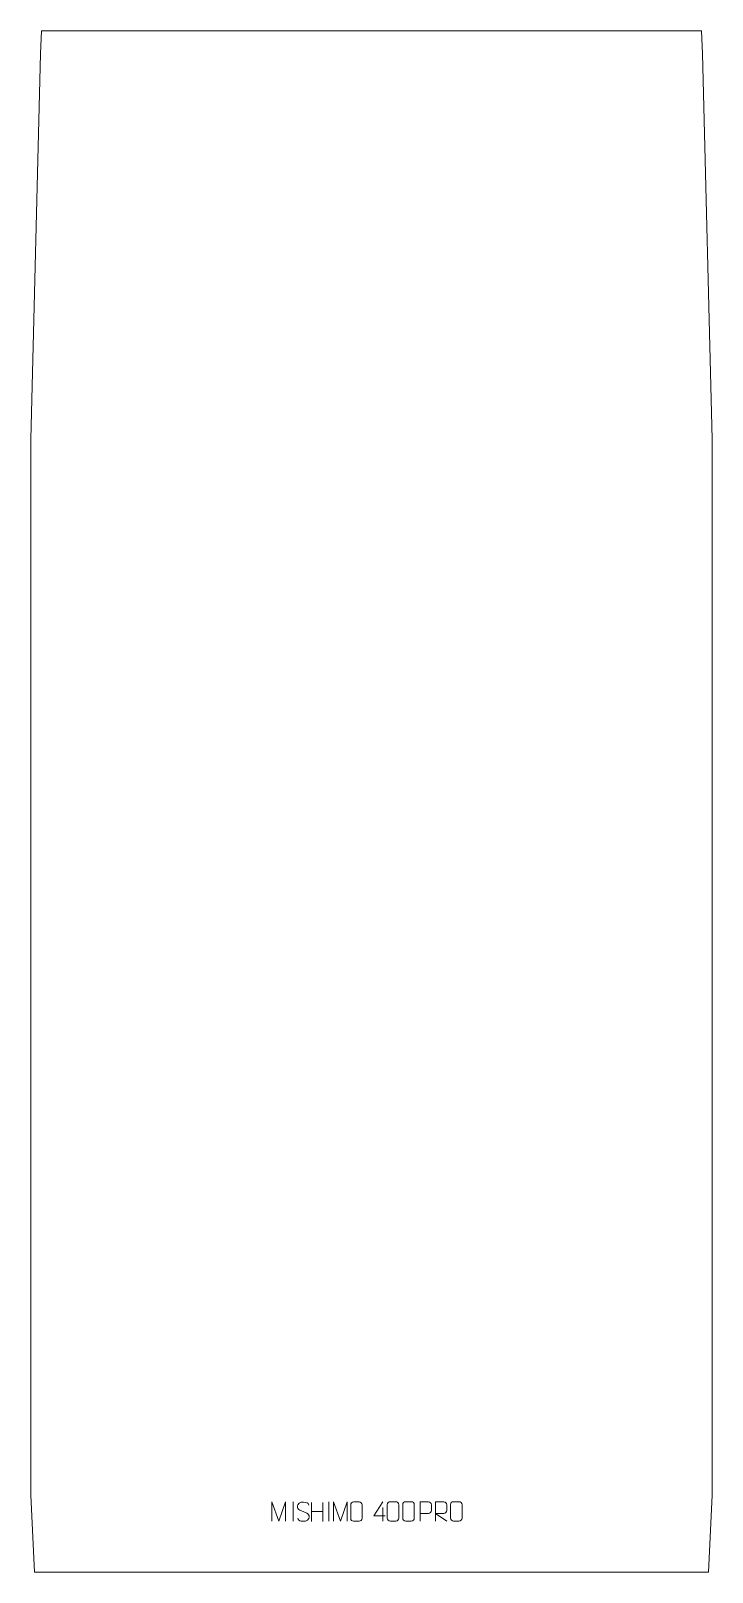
# Model space of a CAD drawing. Header units: millimetres. Extents: x -442 to 442, y -1485 to 515.
import ezdxf

# ---------------------------------------------------------------- set-up
doc = ezdxf.new("R2010")
doc.units = ezdxf.units.MM
doc.header["$MEASUREMENT"] = 0
doc.layers.add('layer 1', color=7, linetype='Continuous')

msp = doc.modelspace()

# ---------------------------------------------------------------- linework, layer by layer
at = {"layer": 'layer 1', "color": 242, "lineweight": 9}
msp.add_open_spline([(430.0003, 485), (430.0003, 485), (442.5, -14.9997), (442.5, -14.9997), (442.5, -14.9997), (442.5, -14.9997), (442.5, -1384.9987), (442.5, -1384.9987), (442.5, -1384.9987), (442.5, -1384.9987), (437.4996, -1484.999), (437.4996, -1484.999), (437.4996, -1484.999), (437.4996, -1484.999), (-437.4991, -1484.999), (-437.4991, -1484.999), (-437.4991, -1484.999), (-437.4991, -1484.999), (-442.5, -1384.9987), (-442.5, -1384.9987), (-442.5, -1384.9987), (-442.5, -1384.9987), (-442.5, -14.9997), (-442.5, -14.9997), (-442.5, -14.9997), (-442.5, -14.9997), (-429.9998, 485), (-429.9998, 485), (-429.9998, 485), (-429.9998, 485), (-428.4996, 515.0005), (-428.4996, 515.0005), (-428.4996, 515.0005), (-428.4996, 515.0005), (428.5001, 515.0005), (428.5001, 515.0005), (428.5001, 515.0005), (428.5001, 515.0005), (430.0003, 485), (430.0003, 485)], degree=3, knots=[0, 0, 0, 0, 0.090909091, 0.090909091, 0.090909091, 0.090909091, 0.181818182, 0.181818182, 0.181818182, 0.181818182, 0.272727273, 0.272727273, 0.272727273, 0.272727273, 0.363636364, 0.363636364, 0.363636364, 0.363636364, 0.454545455, 0.454545455, 0.454545455, 0.454545455, 0.545454545, 0.545454545, 0.545454545, 0.545454545, 0.636363636, 0.636363636, 0.636363636, 0.636363636, 0.727272727, 0.727272727, 0.727272727, 0.727272727, 0.818181818, 0.818181818, 0.818181818, 0.818181818, 1, 1, 1, 1], dxfattribs=at)
at = {"layer": 'layer 1', "color": 250, "lineweight": 9}
for points, knots in [([(-129.32, -1418.8514), (-129.32, -1418.8514), (-129.32, -1393.8873), (-129.32, -1393.8873), (-129.32, -1393.8873), (-129.32, -1393.8873), (-120.3927, -1418.8514), (-120.3927, -1418.8514), (-120.3927, -1418.8514), (-120.3927, -1418.8514), (-111.6306, -1393.8879), (-111.6306, -1393.8879), (-111.6306, -1393.8879), (-111.6306, -1393.8879), (-111.6306, -1418.8514), (-111.6306, -1418.8514)], [0, 0, 0, 0, 0.2, 0.2, 0.2, 0.2, 0.4, 0.4, 0.4, 0.4, 0.6, 0.6, 0.6, 0.6, 1, 1, 1, 1]), ([(-129.2792, -1418.8601), (-129.2792, -1418.8601), (-129.2792, -1393.9022), (-129.2792, -1393.9022), (-129.2792, -1393.9022), (-129.2792, -1393.9022), (-120.3541, -1418.8601), (-120.3541, -1418.8601), (-120.3541, -1418.8601), (-120.3541, -1418.8601), (-111.5942, -1393.9027), (-111.5942, -1393.9027), (-111.5942, -1393.9027), (-111.5942, -1393.9027), (-111.5942, -1418.8601), (-111.5942, -1418.8601)], [0, 0, 0, 0, 0.2, 0.2, 0.2, 0.2, 0.4, 0.4, 0.4, 0.4, 0.6, 0.6, 0.6, 0.6, 1, 1, 1, 1]), ([(-88.5942, -1406.3814), (-92.8425, -1404.911), (-97.7506, -1403.1152), (-95.7455, -1397.5949), (-95.7455, -1397.5949), (-94.242, -1393.455), (-89.0284, -1393.8435), (-85.4248, -1394.4446), (-85.4248, -1394.4446), (-82.5642, -1394.9218), (-81.6995, -1396.135), (-81.3889, -1398.2191)], [0, 0, 0, 0, 0.25, 0.25, 0.25, 0.25, 0.5, 0.5, 0.5, 0.5, 1, 1, 1, 1]), ([(-49.32, -1418.8514), (-49.32, -1418.8514), (-49.32, -1393.8873), (-49.32, -1393.8873), (-49.32, -1393.8873), (-49.32, -1393.8873), (-40.3927, -1418.8514), (-40.3927, -1418.8514), (-40.3927, -1418.8514), (-40.3927, -1418.8514), (-31.6306, -1393.8879), (-31.6306, -1393.8879), (-31.6306, -1393.8879), (-31.6306, -1393.8879), (-31.6306, -1418.8514), (-31.6306, -1418.8514)], [0, 0, 0, 0, 0.2, 0.2, 0.2, 0.2, 0.4, 0.4, 0.4, 0.4, 0.6, 0.6, 0.6, 0.6, 1, 1, 1, 1]), ([(-23.1502, -1393.8932), (-20.8245, -1393.8932), (-18.4984, -1393.8932), (-16.1723, -1393.8932), (-16.1723, -1393.8932), (-14.2257, -1393.8576), (-12.2343, -1395.3492), (-12.2076, -1397.7868), (-12.2076, -1397.7868), (-12.208, -1403.5337), (-12.208, -1409.281), (-12.2076, -1415.0287), (-12.2076, -1415.0287), (-12.3474, -1417.3521), (-14.0246, -1418.8317), (-16.1723, -1418.8425), (-16.1723, -1418.8425), (-18.5042, -1418.8421), (-20.8361, -1418.8421), (-23.1676, -1418.8425), (-23.1676, -1418.8425), (-25.0926, -1418.9479), (-27.0647, -1417.0634), (-27.0535, -1415.0461), (-27.0535, -1415.0461), (-27.0532, -1409.276), (-27.0532, -1403.5063), (-27.0535, -1397.737), (-27.0535, -1397.737), (-27.0493, -1395.5989), (-25.3026, -1393.8797), (-23.1502, -1393.8932)], [0, 0, 0, 0, 0.111111111, 0.111111111, 0.111111111, 0.111111111, 0.222222222, 0.222222222, 0.222222222, 0.222222222, 0.333333333, 0.333333333, 0.333333333, 0.333333333, 0.444444444, 0.444444444, 0.444444444, 0.444444444, 0.555555556, 0.555555556, 0.555555556, 0.555555556, 0.666666667, 0.666666667, 0.666666667, 0.666666667, 0.777777778, 0.777777778, 0.777777778, 0.777777778, 1, 1, 1, 1]), ([(17.7802, -1411.9531), (17.7802, -1411.9531), (2.9585, -1411.9531), (2.9585, -1411.9531), (2.9585, -1411.9531), (2.9585, -1411.9531), (14.8361, -1393.8826), (14.8361, -1393.8826)], [0, 0, 0, 0, 0.333333333, 0.333333333, 0.333333333, 0.333333333, 1, 1, 1, 1]), ([(24.4887, -1393.628), (26.8554, -1393.628), (29.2225, -1393.628), (31.5896, -1393.628), (31.5896, -1393.628), (33.5706, -1393.5924), (35.5971, -1395.0871), (35.6242, -1397.5298), (35.6242, -1397.5298), (35.6238, -1403.2886), (35.6238, -1409.0479), (35.6242, -1414.8075), (35.6242, -1414.8075), (35.482, -1417.1357), (33.7752, -1418.6183), (31.5896, -1418.6292), (31.5896, -1418.6292), (29.2166, -1418.6288), (26.8436, -1418.6288), (24.471, -1418.6292), (24.471, -1418.6292), (22.5121, -1418.7348), (20.5052, -1416.8464), (20.5166, -1414.8249), (20.5166, -1414.8249), (20.5169, -1409.0428), (20.5169, -1403.2612), (20.5166, -1397.4799), (20.5166, -1397.4799), (20.5209, -1395.3373), (22.2984, -1393.6145), (24.4887, -1393.628)], [0, 0, 0, 0, 0.111111111, 0.111111111, 0.111111111, 0.111111111, 0.222222222, 0.222222222, 0.222222222, 0.222222222, 0.333333333, 0.333333333, 0.333333333, 0.333333333, 0.444444444, 0.444444444, 0.444444444, 0.444444444, 0.555555556, 0.555555556, 0.555555556, 0.555555556, 0.666666667, 0.666666667, 0.666666667, 0.666666667, 0.777777778, 0.777777778, 0.777777778, 0.777777778, 1, 1, 1, 1]), ([(44.4887, -1393.628), (46.8554, -1393.628), (49.2225, -1393.628), (51.5896, -1393.628), (51.5896, -1393.628), (53.5706, -1393.5924), (55.5971, -1395.0871), (55.6242, -1397.5298), (55.6242, -1397.5298), (55.6238, -1403.2886), (55.6238, -1409.0479), (55.6242, -1414.8075), (55.6242, -1414.8075), (55.482, -1417.1357), (53.7752, -1418.6183), (51.5896, -1418.6292), (51.5896, -1418.6292), (49.2166, -1418.6288), (46.8436, -1418.6288), (44.471, -1418.6292), (44.471, -1418.6292), (42.5121, -1418.7348), (40.5052, -1416.8464), (40.5166, -1414.8249), (40.5166, -1414.8249), (40.5169, -1409.0428), (40.5169, -1403.2612), (40.5166, -1397.4799), (40.5166, -1397.4799), (40.5209, -1395.3373), (42.2984, -1393.6145), (44.4887, -1393.628)], [0, 0, 0, 0, 0.111111111, 0.111111111, 0.111111111, 0.111111111, 0.222222222, 0.222222222, 0.222222222, 0.222222222, 0.333333333, 0.333333333, 0.333333333, 0.333333333, 0.444444444, 0.444444444, 0.444444444, 0.444444444, 0.555555556, 0.555555556, 0.555555556, 0.555555556, 0.666666667, 0.666666667, 0.666666667, 0.666666667, 0.777777778, 0.777777778, 0.777777778, 0.777777778, 1, 1, 1, 1]), ([(44.4915, -1393.643), (46.8576, -1393.643), (49.2241, -1393.643), (51.5906, -1393.643), (51.5906, -1393.643), (53.5711, -1393.6074), (55.5971, -1395.1017), (55.6242, -1397.5438), (55.6242, -1397.5438), (55.6238, -1403.3012), (55.6238, -1409.059), (55.6242, -1414.8172), (55.6242, -1414.8172), (55.4821, -1417.1448), (53.7757, -1418.6271), (51.5906, -1418.6379), (51.5906, -1418.6379), (49.2182, -1418.6375), (46.8458, -1418.6375), (44.4738, -1418.6379), (44.4738, -1418.6379), (42.5153, -1418.7435), (40.5089, -1416.8556), (40.5203, -1414.8346), (40.5203, -1414.8346), (40.5207, -1409.054), (40.5207, -1403.2737), (40.5203, -1397.4939), (40.5203, -1397.4939), (40.5246, -1395.3519), (42.3017, -1393.6294), (44.4915, -1393.643)], [0, 0, 0, 0, 0.111111111, 0.111111111, 0.111111111, 0.111111111, 0.222222222, 0.222222222, 0.222222222, 0.222222222, 0.333333333, 0.333333333, 0.333333333, 0.333333333, 0.444444444, 0.444444444, 0.444444444, 0.444444444, 0.555555556, 0.555555556, 0.555555556, 0.555555556, 0.666666667, 0.666666667, 0.666666667, 0.666666667, 0.777777778, 0.777777778, 0.777777778, 0.777777778, 1, 1, 1, 1]), ([(63.1453, -1418.769), (63.1453, -1418.769), (63.1453, -1393.8093), (63.1453, -1393.8093), (63.1453, -1393.8093), (66.7412, -1393.8093), (70.3374, -1393.8093), (73.9336, -1393.8093), (73.9336, -1393.8093), (76.2594, -1393.8472), (77.8172, -1395.3376), (77.813, -1397.7044), (77.813, -1397.7044), (77.8126, -1399.7405), (77.8126, -1402.8006), (77.813, -1404.8371), (77.813, -1404.8371), (77.8065, -1406.7129), (75.9938, -1408.6553), (73.9837, -1408.6745), (73.9837, -1408.6745), (73.9837, -1408.6745), (63.1453, -1408.6745), (63.1453, -1408.6745)], [0, 0, 0, 0, 0.142857143, 0.142857143, 0.142857143, 0.142857143, 0.285714286, 0.285714286, 0.285714286, 0.285714286, 0.428571429, 0.428571429, 0.428571429, 0.428571429, 0.571428571, 0.571428571, 0.571428571, 0.571428571, 0.714285714, 0.714285714, 0.714285714, 0.714285714, 1, 1, 1, 1]), ([(83.1472, -1418.7659), (83.1472, -1418.7659), (83.1472, -1393.8124), (83.1472, -1393.8124), (83.1472, -1393.8124), (86.742, -1393.8124), (90.3375, -1393.8124), (93.9327, -1393.8124), (93.9327, -1393.8124), (96.258, -1393.8501), (97.8153, -1395.3401), (97.8112, -1397.7065), (97.8112, -1397.7065), (97.8108, -1399.742), (97.8108, -1402.8014), (97.8112, -1404.8374), (97.8112, -1404.8374), (97.8047, -1406.7129), (95.9924, -1408.6547), (93.9829, -1408.6738), (93.9829, -1408.6738), (93.9829, -1408.6738), (83.1472, -1408.6738), (83.1472, -1408.6738), (83.1472, -1408.6738), (83.1472, -1408.6738), (97.8019, -1418.7659), (97.8019, -1418.7659)], [0, 0, 0, 0, 0.125, 0.125, 0.125, 0.125, 0.25, 0.25, 0.25, 0.25, 0.375, 0.375, 0.375, 0.375, 0.5, 0.5, 0.5, 0.5, 0.625, 0.625, 0.625, 0.625, 0.75, 0.75, 0.75, 0.75, 1, 1, 1, 1]), ([(106.4887, -1393.628), (108.8554, -1393.628), (111.2225, -1393.628), (113.5896, -1393.628), (113.5896, -1393.628), (115.5706, -1393.5924), (117.5971, -1395.0871), (117.6242, -1397.5298), (117.6242, -1397.5298), (117.6238, -1403.2886), (117.6238, -1409.0479), (117.6242, -1414.8075), (117.6242, -1414.8075), (117.482, -1417.1357), (115.7752, -1418.6183), (113.5896, -1418.6292), (113.5896, -1418.6292), (111.2166, -1418.6288), (108.8436, -1418.6288), (106.471, -1418.6292), (106.471, -1418.6292), (104.5121, -1418.7348), (102.5052, -1416.8464), (102.5166, -1414.8249), (102.5166, -1414.8249), (102.5169, -1409.0428), (102.5169, -1403.2612), (102.5166, -1397.4799), (102.5166, -1397.4799), (102.5209, -1395.3373), (104.2984, -1393.6145), (106.4887, -1393.628)], [0, 0, 0, 0, 0.111111111, 0.111111111, 0.111111111, 0.111111111, 0.222222222, 0.222222222, 0.222222222, 0.222222222, 0.333333333, 0.333333333, 0.333333333, 0.333333333, 0.444444444, 0.444444444, 0.444444444, 0.444444444, 0.555555556, 0.555555556, 0.555555556, 0.555555556, 0.666666667, 0.666666667, 0.666666667, 0.666666667, 0.777777778, 0.777777778, 0.777777778, 0.777777778, 1, 1, 1, 1]), ([(-88.5942, -1406.3815), (-84.5756, -1408.0282), (-79.5461, -1409.9165), (-81.3801, -1415.2768), (-81.3801, -1415.2768), (-82.8399, -1419.5432), (-87.7507, -1419.2865), (-91.4768, -1418.7318), (-91.4768, -1418.7318), (-94.2268, -1418.322), (-95.4477, -1417.1085), (-95.8257, -1414.9963)], [0, 0, 0, 0, 0.25, 0.25, 0.25, 0.25, 0.5, 0.5, 0.5, 0.5, 1, 1, 1, 1])]:
    msp.add_open_spline(points, degree=3, knots=knots, dxfattribs=at)
for points in [[(-101.5942, -1393.8943), (-101.5942, -1393.8943), (-101.5942, -1418.8684), (-101.5942, -1418.8684)], [(-77.7584, -1394.4991), (-77.7584, -1394.4991), (-77.7584, -1419.2766), (-77.7584, -1419.2766)], [(-63.1151, -1394.4991), (-63.1151, -1394.4991), (-63.1151, -1419.4526), (-63.1151, -1419.4526)], [(-55.5942, -1393.8943), (-55.5942, -1393.8943), (-55.5942, -1418.8684), (-55.5942, -1418.8684)], [(-77.7584, -1406.3814), (-77.7584, -1406.3814), (-63.1151, -1406.381), (-63.1151, -1406.381)], [(14.8361, -1401.192), (14.8361, -1401.192), (14.8361, -1418.8567), (14.8361, -1418.8567)]]:
    msp.add_open_spline(points, degree=3, dxfattribs=at)

doc.saveas('drawing.dxf')
